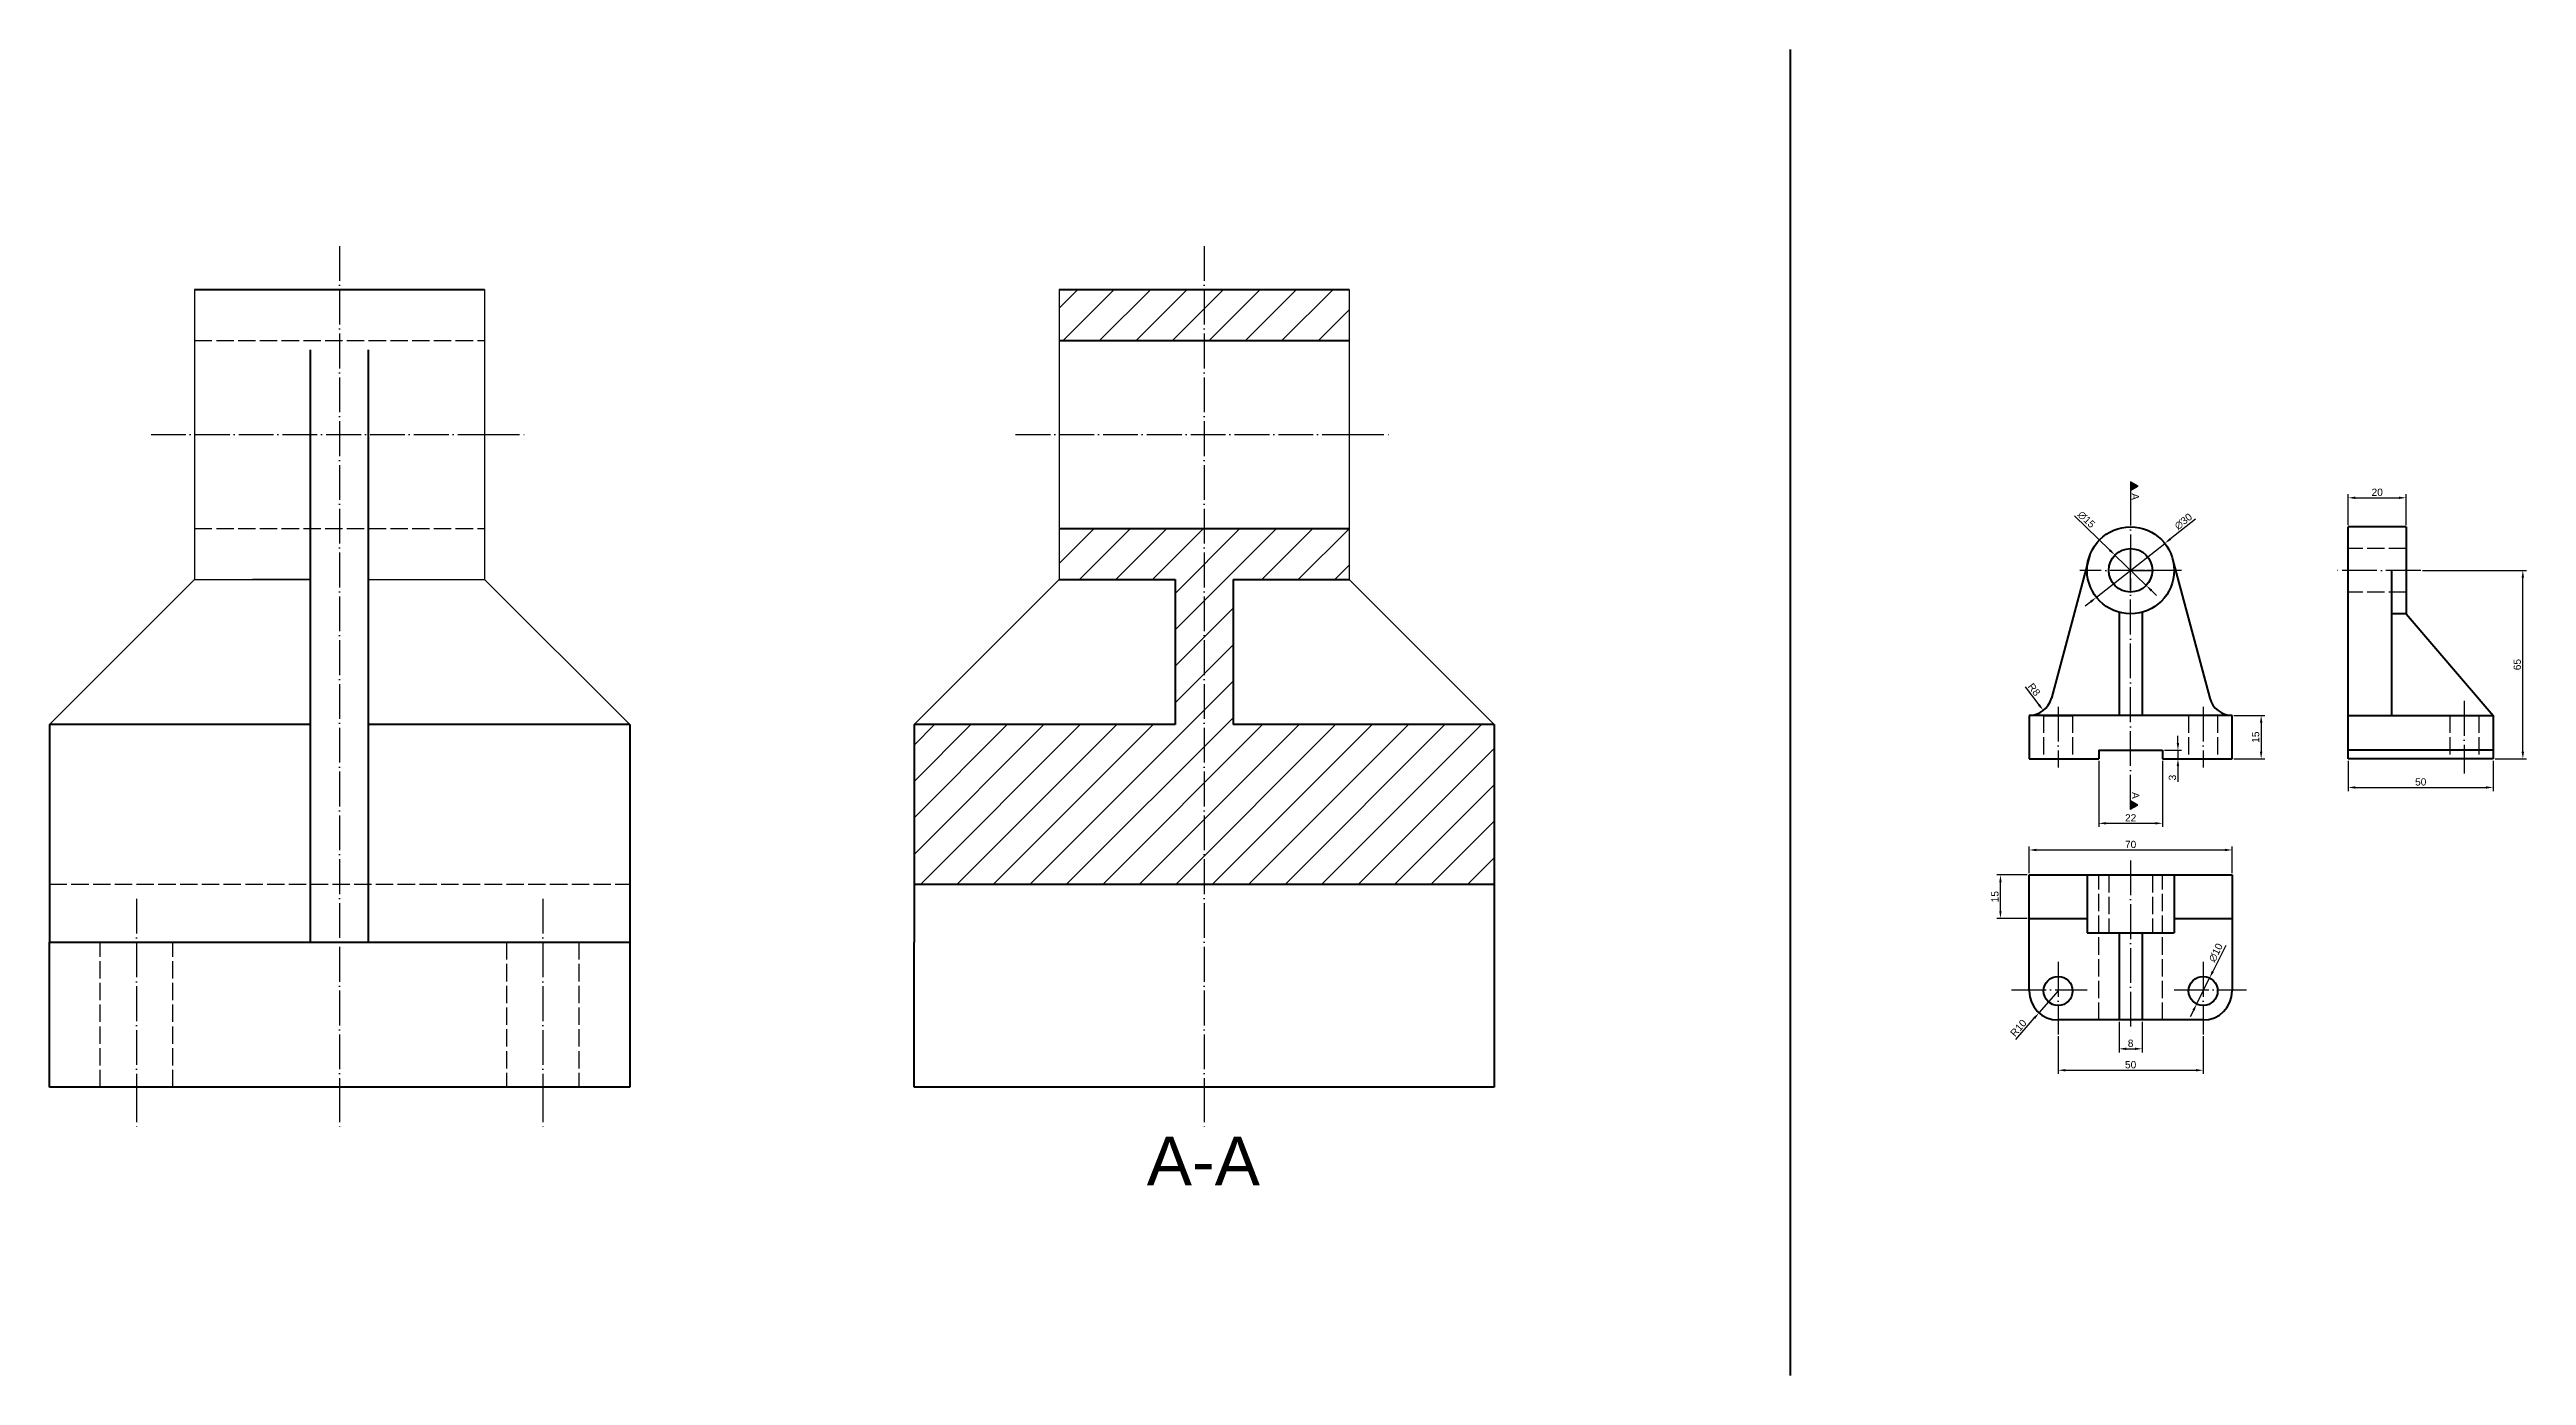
# Model space of a CAD drawing. Header units: millimetres. Extents: x 1201 to 5181, y 1355 to 2078.
# Drawn here: x 3413 to 4267, y 1621 to 2078 of the extents above; entities that cross this region are included whole.
import ezdxf

# ---------------------------------------------------------------- set-up
doc = ezdxf.new("R2010")
doc.units = ezdxf.units.MM
doc.header["$LTSCALE"] = 0.5
doc.linetypes.add('ACAD_ISO02W100', pattern=[15, 12, -3])
doc.linetypes.add('ACAD_ISO04W100', pattern=[30, 24, -3, 0, -3])
doc.layers.get('0').update_dxf_attribs({"plot": 0})
for name, color, linetype, lineweight in [('Cota', 140, 'Continuous', 25), ('Linha de Centro', 10, 'ACAD_ISO04W100', 25), ('Não Visível', 50, 'ACAD_ISO02W100', 25), ('Visível', 7, 'Continuous', 50)]:
    doc.layers.add(name, color=color, linetype=linetype, lineweight=lineweight)
doc.layers.add('Hachura', color=110, linetype='Continuous', plot=False)
doc.styles.get("Standard").update_dxf_attribs({"font": 'arial.ttf'})
doc.dimstyles.new('ISO-25', dxfattribs={"dimtxt": 2.5, "dimasz": 2.5, "dimexe": 1.25, "dimexo": 0.625, "dimtad": 1, "dimtxsty": 'Standard', "dimcen": 2.5, "dimadec": 0, "dimazin": 0, "dimtfac": 1, "dimtmove": 0, "dimatfit": 3, "dimfxl": 1, "dimarcsym": 0})

# ---------------------------------------------------------------- blocks, each defined once
blk = doc.blocks.new('*D49')
at = {"layer": 'Cota', "color": 0, "lineweight": -2, "transparency": 16777216}
for p, q in [((4205.6, 1832.5), (4205.6, 1822.03)), ((4255.6, 1832.5), (4255.6, 1822.03)), ((4208.1, 1823.28), (4253.1, 1823.28))]:
    blk.add_line(p, q, dxfattribs=at)
at = {"layer": 'Cota', "color": 0, "transparency": 16777216}
for points in [[(4208.1, 1823.7), (4208.1, 1822.86), (4205.6, 1823.28)], [(4253.1, 1823.7), (4253.1, 1822.86), (4255.6, 1823.28)]]:
    blk.add_solid(points, dxfattribs=at)
at = {"layer": 'Defpoints', "color": 0, "transparency": 16777216}
for p in [(4205.6, 1833.13), (4255.6, 1833.13), (4255.6, 1823.28)]:
    blk.add_point(p, dxfattribs=at)
at = {"layer": 'Cota', "color": 0, "transparency": 16777216, "insert": (4230.6, 1825.18), "char_height": 2.5, "attachment_point": 5}
blk.add_mtext('50', dxfattribs=at)
blk = doc.blocks.new('*D50')
at = {"layer": 'Cota', "color": 0, "lineweight": -2, "transparency": 16777216}
for p, q in [((4166.22, 1848.13), (4176.85, 1848.13)), ((4175.6, 1845.63), (4175.6, 1835.63)), ((4166.22, 1833.13), (4176.85, 1833.13))]:
    blk.add_line(p, q, dxfattribs=at)
at = {"layer": 'Cota', "color": 0, "transparency": 16777216}
for points in [[(4175.18, 1845.63), (4176.01, 1845.63), (4175.6, 1848.13)], [(4175.18, 1835.63), (4176.01, 1835.63), (4175.6, 1833.13)]]:
    blk.add_solid(points, dxfattribs=at)
at = {"layer": 'Defpoints', "color": 0, "transparency": 16777216}
for p in [(4165.6, 1848.13), (4165.6, 1833.13), (4175.6, 1833.13)]:
    blk.add_point(p, dxfattribs=at)
at = {"layer": 'Cota', "color": 0, "transparency": 16777216, "insert": (4173.69, 1840.63), "char_height": 2.5, "attachment_point": 5, "rotation": 90}
blk.add_mtext('15', dxfattribs=at)
blk = doc.blocks.new('*D51')
at = {"layer": 'Cota', "color": 0, "lineweight": -2, "transparency": 16777216}
for p, q in [((4119.6, 1832.5), (4119.6, 1809.67)), ((4141.6, 1832.5), (4141.6, 1809.67)), ((4122.1, 1810.92), (4139.1, 1810.92))]:
    blk.add_line(p, q, dxfattribs=at)
at = {"layer": 'Cota', "color": 0, "transparency": 16777216}
for points in [[(4122.1, 1811.34), (4122.1, 1810.51), (4119.6, 1810.92)], [(4139.1, 1811.34), (4139.1, 1810.51), (4141.6, 1810.92)]]:
    blk.add_solid(points, dxfattribs=at)
at = {"layer": 'Defpoints', "color": 0, "transparency": 16777216}
for p in [(4119.6, 1833.13), (4141.6, 1833.13), (4141.6, 1810.92)]:
    blk.add_point(p, dxfattribs=at)
at = {"layer": 'Cota', "color": 0, "transparency": 16777216, "insert": (4130.6, 1812.8), "char_height": 2.5, "attachment_point": 5}
blk.add_mtext('22', dxfattribs=at)
blk = doc.blocks.new('*D52')
at = {"layer": 'Cota', "color": 0, "lineweight": -2, "transparency": 16777216}
for p, q in [((4095.6, 1793.75), (4095.6, 1802.98)), ((4098.1, 1801.73), (4163.1, 1801.73)), ((4165.6, 1793.75), (4165.6, 1802.98))]:
    blk.add_line(p, q, dxfattribs=at)
at = {"layer": 'Cota', "color": 0, "transparency": 16777216}
for points in [[(4098.1, 1802.15), (4098.1, 1801.31), (4095.6, 1801.73)], [(4163.1, 1802.15), (4163.1, 1801.31), (4165.6, 1801.73)]]:
    blk.add_solid(points, dxfattribs=at)
at = {"layer": 'Defpoints', "color": 0, "transparency": 16777216}
for p in [(4165.6, 1801.73), (4095.6, 1793.13), (4165.6, 1793.13)]:
    blk.add_point(p, dxfattribs=at)
at = {"layer": 'Cota', "color": 0, "transparency": 16777216, "insert": (4130.6, 1803.63), "char_height": 2.5, "attachment_point": 5}
blk.add_mtext('70', dxfattribs=at)
blk = doc.blocks.new('*D53')
at = {"layer": 'Cota', "color": 0, "lineweight": -2, "transparency": 16777216}
for p, q in [((4142.22, 1836.13), (4148.16, 1836.13)), ((4146.91, 1838.63), (4146.91, 1841.13)), ((4146.91, 1836.13), (4146.91, 1833.13)), ((4142.22, 1833.13), (4148.16, 1833.13)), ((4146.91, 1830.63), (4146.91, 1825.24))]:
    blk.add_line(p, q, dxfattribs=at)
at = {"layer": 'Cota', "color": 0, "transparency": 16777216}
for points in [[(4146.49, 1838.63), (4147.33, 1838.63), (4146.91, 1836.13)], [(4146.49, 1830.63), (4147.33, 1830.63), (4146.91, 1833.13)]]:
    blk.add_solid(points, dxfattribs=at)
at = {"layer": 'Defpoints', "color": 0, "transparency": 16777216}
for p in [(4141.6, 1836.13), (4141.6, 1833.13), (4146.91, 1833.13)]:
    blk.add_point(p, dxfattribs=at)
at = {"layer": 'Cota', "color": 0, "transparency": 16777216, "insert": (4145.01, 1826.68), "char_height": 2.5, "attachment_point": 5, "rotation": 90}
blk.add_mtext('3', dxfattribs=at)
blk = doc.blocks.new('*D54')
at = {"layer": 'Cota', "color": 0, "lineweight": -2, "transparency": 16777216}
for p, q in [((4163.41, 1768.83), (4158.94, 1759.84)), ((4153.37, 1748.65), (4157.82, 1757.6)), ((4152.25, 1746.41), (4151.14, 1744.18))]:
    blk.add_line(p, q, dxfattribs=at)
at = {"layer": 'Cota', "color": 0, "transparency": 16777216}
for points in [[(4158.56, 1760.03), (4159.31, 1759.66), (4157.82, 1757.6)], [(4151.88, 1746.6), (4152.63, 1746.23), (4153.37, 1748.65)]]:
    blk.add_solid(points, dxfattribs=at)
at = {"layer": 'Defpoints', "color": 0, "transparency": 16777216}
for p in [(4157.82, 1757.6), (4153.37, 1748.65)]:
    blk.add_point(p, dxfattribs=at)
at = {"layer": 'Cota', "color": 0, "transparency": 16777216, "insert": (4159.97, 1766.34), "char_height": 2.5, "attachment_point": 5, "rotation": 63.54448}
blk.add_mtext('∅10', dxfattribs=at)
blk = doc.blocks.new('*D55')
at = {"layer": 'Cota', "color": 0, "lineweight": -2, "transparency": 16777216}
for p, q in [((4152.96, 1915.75), (4144.34, 1908.96)), ((4118.81, 1888.84), (4142.38, 1907.41)), ((4116.85, 1887.3), (4114.89, 1885.75))]:
    blk.add_line(p, q, dxfattribs=at)
at = {"layer": 'Cota', "color": 0, "transparency": 16777216}
for points in [[(4144.08, 1909.29), (4144.6, 1908.63), (4142.38, 1907.41)], [(4116.59, 1887.62), (4117.11, 1886.97), (4118.81, 1888.84)]]:
    blk.add_solid(points, dxfattribs=at)
at = {"layer": 'Defpoints', "color": 0, "transparency": 16777216}
for p in [(4142.38, 1907.41), (4118.81, 1888.84)]:
    blk.add_point(p, dxfattribs=at)
at = {"layer": 'Cota', "color": 0, "transparency": 16777216, "insert": (4148.78, 1914.97), "char_height": 2.5, "attachment_point": 5, "rotation": 38.23676}
blk.add_mtext('∅30', dxfattribs=at)
blk = doc.blocks.new('*D56')
at = {"layer": 'Cota', "color": 0, "lineweight": -2, "transparency": 16777216}
for p, q in [((4111.26, 1916.87), (4123.41, 1905.09)), ((4135.98, 1892.91), (4125.21, 1903.35)), ((4137.78, 1891.17), (4139.57, 1889.43))]:
    blk.add_line(p, q, dxfattribs=at)
at = {"layer": 'Cota', "color": 0, "transparency": 16777216}
for points in [[(4123.7, 1905.39), (4123.12, 1904.79), (4125.21, 1903.35)], [(4138.07, 1891.47), (4137.49, 1890.87), (4135.98, 1892.91)]]:
    blk.add_solid(points, dxfattribs=at)
at = {"layer": 'Defpoints', "color": 0, "transparency": 16777216}
for p in [(4125.21, 1903.35), (4135.98, 1892.91)]:
    blk.add_point(p, dxfattribs=at)
at = {"layer": 'Cota', "color": 0, "transparency": 16777216, "insert": (4115.35, 1915.65), "char_height": 2.5, "attachment_point": 5, "rotation": 315.89915}
blk.add_mtext('∅15', dxfattribs=at)
blk = doc.blocks.new('*D57')
at = {"layer": 'Cota', "color": 0, "lineweight": -2, "transparency": 16777216}
blk.add_line((4094.19, 1857.93), (4098.98, 1851.79), dxfattribs=at)
at = {"layer": 'Cota', "color": 0, "transparency": 16777216}
blk.add_solid([(4099.31, 1852.05), (4098.65, 1851.54), (4100.52, 1849.82)], dxfattribs=at)
at = {"layer": 'Defpoints', "color": 0, "transparency": 16777216}
for p in [(4095.6, 1856.13), (4100.52, 1849.82)]:
    blk.add_point(p, dxfattribs=at)
at = {"layer": 'Cota', "color": 0, "transparency": 16777216, "insert": (4097.31, 1857.02), "char_height": 2.5, "attachment_point": 5, "rotation": 307.97456}
blk.add_mtext('R8', dxfattribs=at)
blk = doc.blocks.new('*D58')
at = {"layer": 'Cota', "color": 0, "lineweight": -2, "transparency": 16777216}
for p, q in [((4094.97, 1793.13), (4084.47, 1793.13)), ((4085.72, 1780.63), (4085.72, 1790.63)), ((4094.97, 1778.13), (4084.47, 1778.13))]:
    blk.add_line(p, q, dxfattribs=at)
at = {"layer": 'Cota', "color": 0, "transparency": 16777216}
for points in [[(4085.31, 1790.63), (4086.14, 1790.63), (4085.72, 1793.13)], [(4085.31, 1780.63), (4086.14, 1780.63), (4085.72, 1778.13)]]:
    blk.add_solid(points, dxfattribs=at)
at = {"layer": 'Defpoints', "color": 0, "transparency": 16777216}
for p in [(4085.72, 1793.13), (4095.6, 1793.13), (4095.6, 1778.13)]:
    blk.add_point(p, dxfattribs=at)
at = {"layer": 'Cota', "color": 0, "transparency": 16777216, "insert": (4083.82, 1785.63), "char_height": 2.5, "attachment_point": 5, "rotation": 90}
blk.add_mtext('15', dxfattribs=at)
blk = doc.blocks.new('*D59')
at = {"layer": 'Cota', "color": 0, "lineweight": -2, "transparency": 16777216}
for p, q in [((4205.6, 1913.75), (4205.6, 1924.38)), ((4208.1, 1923.13), (4223.1, 1923.13)), ((4225.6, 1913.75), (4225.6, 1924.38))]:
    blk.add_line(p, q, dxfattribs=at)
at = {"layer": 'Cota', "color": 0, "transparency": 16777216}
for points in [[(4208.1, 1923.54), (4208.1, 1922.71), (4205.6, 1923.13)], [(4223.1, 1923.54), (4223.1, 1922.71), (4225.6, 1923.13)]]:
    blk.add_solid(points, dxfattribs=at)
at = {"layer": 'Defpoints', "color": 0, "transparency": 16777216}
for p in [(4225.6, 1923.13), (4205.6, 1913.13), (4225.6, 1913.13)]:
    blk.add_point(p, dxfattribs=at)
at = {"layer": 'Cota', "color": 0, "transparency": 16777216, "insert": (4215.6, 1925.03), "char_height": 2.5, "attachment_point": 5}
blk.add_mtext('20', dxfattribs=at)
blk = doc.blocks.new('*D60')
at = {"layer": 'Cota', "color": 0, "lineweight": -2, "transparency": 16777216}
for p, q in [((4105.6, 1753.13), (4099.01, 1745.6)), ((4090.97, 1736.4), (4097.37, 1743.72))]:
    blk.add_line(p, q, dxfattribs=at)
at = {"layer": 'Cota', "color": 0, "transparency": 16777216}
blk.add_solid([(4097.05, 1743.99), (4097.68, 1743.44), (4099.01, 1745.6)], dxfattribs=at)
at = {"layer": 'Defpoints', "color": 0, "transparency": 16777216}
for p in [(4105.6, 1753.13), (4099.01, 1745.6)]:
    blk.add_point(p, dxfattribs=at)
at = {"layer": 'Cota', "color": 0, "transparency": 16777216, "insert": (4091.92, 1740.37), "char_height": 2.5, "attachment_point": 5, "rotation": 48.84035}
blk.add_mtext('R10', dxfattribs=at)
blk = doc.blocks.new('*D61')
at = {"layer": 'Cota', "color": 0, "lineweight": -2, "transparency": 16777216}
for p, q in [((4126.6, 1742.5), (4126.6, 1731.94)), ((4134.6, 1742.5), (4134.6, 1731.94)), ((4129.1, 1733.19), (4132.1, 1733.19))]:
    blk.add_line(p, q, dxfattribs=at)
at = {"layer": 'Cota', "color": 0, "transparency": 16777216}
for points in [[(4129.1, 1733.61), (4129.1, 1732.77), (4126.6, 1733.19)], [(4132.1, 1733.61), (4132.1, 1732.77), (4134.6, 1733.19)]]:
    blk.add_solid(points, dxfattribs=at)
at = {"layer": 'Defpoints', "color": 0, "transparency": 16777216}
for p in [(4126.6, 1743.13), (4134.6, 1743.13), (4134.6, 1733.19)]:
    blk.add_point(p, dxfattribs=at)
at = {"layer": 'Cota', "color": 0, "transparency": 16777216, "insert": (4130.6, 1735.09), "char_height": 2.5, "attachment_point": 5}
blk.add_mtext('8', dxfattribs=at)
blk = doc.blocks.new('*D62')
at = {"layer": 'Cota', "color": 0, "lineweight": -2, "transparency": 16777216}
for p, q in [((4231.22, 1898.13), (4267.06, 1898.13)), ((4265.81, 1835.63), (4265.81, 1895.63)), ((4256.22, 1833.13), (4267.06, 1833.13))]:
    blk.add_line(p, q, dxfattribs=at)
at = {"layer": 'Cota', "color": 0, "transparency": 16777216}
for points in [[(4265.39, 1895.63), (4266.22, 1895.63), (4265.81, 1898.13)], [(4265.39, 1835.63), (4266.22, 1835.63), (4265.81, 1833.13)]]:
    blk.add_solid(points, dxfattribs=at)
at = {"layer": 'Defpoints', "color": 0, "transparency": 16777216}
for p in [(4230.6, 1898.13), (4265.81, 1898.13), (4255.6, 1833.13)]:
    blk.add_point(p, dxfattribs=at)
at = {"layer": 'Cota', "color": 0, "transparency": 16777216, "insert": (4263.9, 1865.63), "char_height": 2.5, "attachment_point": 5, "rotation": 90}
blk.add_mtext('65', dxfattribs=at)
blk = doc.blocks.new('*D63')
at = {"layer": 'Cota', "color": 0, "lineweight": -2, "transparency": 16777216}
for p, q in [((4105.6, 1737.51), (4105.6, 1724.54)), ((4155.6, 1737.51), (4155.6, 1724.54)), ((4108.1, 1725.79), (4153.1, 1725.79))]:
    blk.add_line(p, q, dxfattribs=at)
at = {"layer": 'Cota', "color": 0, "transparency": 16777216}
for points in [[(4108.1, 1726.21), (4108.1, 1725.38), (4105.6, 1725.79)], [(4153.1, 1726.21), (4153.1, 1725.38), (4155.6, 1725.79)]]:
    blk.add_solid(points, dxfattribs=at)
at = {"layer": 'Defpoints', "color": 0, "transparency": 16777216}
for p in [(4105.6, 1738.13), (4155.6, 1738.13), (4155.6, 1725.79)]:
    blk.add_point(p, dxfattribs=at)
at = {"layer": 'Cota', "color": 0, "transparency": 16777216, "insert": (4130.6, 1727.69), "char_height": 2.5, "attachment_point": 5}
blk.add_mtext('50', dxfattribs=at)

msp = doc.modelspace()

# ---------------------------------------------------------------- hatches: boundary and pattern name
h = msp.add_hatch(color=256)
h.dxf.hatch_style = 1
h.paths.add_polyline_path([(4130.595, 1925.628), (4133.193, 1927.128), (4130.595, 1928.628)])
h = msp.add_hatch(color=256)
h.dxf.hatch_style = 1
h.paths.add_polyline_path([(4130.595, 1815.77), (4133.103, 1817.218), (4130.595, 1818.666)])
at = {"layer": 'Hachura'}
h = msp.add_hatch(dxfattribs=at)
h.set_pattern_fill('ANSI31', color=3, scale=2.8)
h.paths.add_polyline_path([(3811.195, 1994.934), (3761.195, 1994.934), (3761.195, 1977.322), (3811.195, 1977.322)])
h.paths.add_polyline_path([(3861.195, 1994.934), (3811.195, 1994.934), (3811.195, 1977.322), (3861.195, 1977.322)])
h.paths.add_polyline_path([(3811.195, 1912.545), (3761.195, 1912.545), (3761.195, 1894.934), (3801.195, 1894.934), (3801.195, 1844.934), (3711.195, 1844.934), (3711.195, 1789.934), (3811.195, 1789.934)])
h.paths.add_polyline_path([(3861.195, 1912.545), (3811.195, 1912.545), (3811.195, 1789.934), (3911.195, 1789.934), (3911.195, 1844.934), (3821.195, 1844.934), (3821.195, 1894.934), (3861.195, 1894.934)])

# ---------------------------------------------------------------- linework, layer by layer
for p, q in [((3463.183, 1994.934), (3463.183, 1894.934)), ((3563.183, 1994.934), (3563.183, 1894.934)), ((3761.195, 1994.934), (3761.195, 1894.934)), ((3861.195, 1994.934), (3861.195, 1894.934)), ((4130.595, 1928.628), (4130.595, 1925.628)), ((4133.193, 1927.128), (4130.595, 1928.628)), ((4130.595, 1925.628), (4133.193, 1927.128)), ((3413.183, 1844.934), (3463.183, 1894.934)), ((3463.183, 1894.934), (3503.183, 1894.934)), ((3503.183, 1894.934), (3483.183, 1894.934)), ((3523.183, 1894.934), (3563.183, 1894.934)), ((3523.183, 1894.934), (3543.183, 1894.934)), ((3563.183, 1894.934), (3613.183, 1844.934)), ((3711.195, 1844.934), (3761.195, 1894.934)), ((3861.195, 1894.934), (3911.195, 1844.934)), ((4130.595, 1818.666), (4130.595, 1815.77)), ((4133.103, 1817.218), (4130.595, 1818.666)), ((4130.595, 1815.77), (4133.103, 1817.218))]:
    msp.add_line(p, q)
at = {"layer": 'Linha de Centro'}
for p, q in [((3513.183, 2009.934), (3513.183, 1719.934)), ((3811.195, 2009.934), (3811.195, 1719.934)), ((3448.183, 1944.934), (3563.183, 1944.934)), ((3563.183, 1944.934), (3578.183, 1944.934)), ((3746.195, 1944.934), (3861.195, 1944.934)), ((3861.195, 1944.934), (3876.195, 1944.934)), ((4130.595, 1925.628), (4130.595, 1890.628)), ((4130.595, 1898.128), (4130.595, 1905.628)), ((4135.595, 1898.128), (4113.095, 1898.128)), ((4148.095, 1898.128), (4125.595, 1898.128)), ((4130.595, 1815.628), (4130.595, 1898.128)), ((4130.595, 1898.128), (4138.095, 1898.128)), ((4230.595, 1898.128), (4200.595, 1898.128)), ((4245.595, 1853.128), (4245.595, 1828.128)), ((4105.595, 1851.128), (4105.595, 1830.128)), ((4155.595, 1851.128), (4155.595, 1830.128)), ((4130.595, 1798.128), (4130.595, 1738.128)), ((3443.183, 1784.934), (3443.183, 1719.934)), ((3583.183, 1784.934), (3583.183, 1719.934)), ((4105.595, 1763.128), (4105.595, 1738.133)), ((4155.595, 1763.128), (4155.595, 1738.128)), ((4089.515, 1753.477), (4115.583, 1753.477)), ((4145.608, 1753.477), (4170.595, 1753.477)), ((3443.183, 1719.934), (3443.183, 1704.934)), ((3513.183, 1719.934), (3513.183, 1704.934)), ((3583.183, 1719.934), (3583.183, 1704.934)), ((3811.195, 1719.934), (3811.195, 1704.934))]:
    msp.add_line(p, q, dxfattribs=at)
at = {"layer": 'Não Visível'}
for p, q in [((3463.183, 1977.322), (3563.183, 1977.322)), ((3463.183, 1912.545), (3563.183, 1912.545)), ((4225.595, 1905.628), (4205.595, 1905.628)), ((4225.595, 1890.628), (4205.595, 1890.628)), ((4100.595, 1848.128), (4100.595, 1833.128)), ((4110.595, 1848.128), (4110.595, 1833.128)), ((4150.595, 1848.128), (4150.595, 1833.128)), ((4160.595, 1848.128), (4160.595, 1833.128)), ((4240.595, 1848.128), (4240.595, 1833.128)), ((4250.595, 1848.128), (4250.595, 1833.128)), ((3413.183, 1789.934), (3613.183, 1789.934)), ((4119.595, 1743.128), (4119.595, 1793.128)), ((4123.095, 1793.128), (4123.095, 1773.128)), ((4138.095, 1793.128), (4138.095, 1773.128)), ((4141.595, 1743.128), (4141.595, 1793.128)), ((3430.683, 1719.934), (3430.683, 1769.934)), ((3455.683, 1719.934), (3455.683, 1769.934)), ((3570.683, 1769.934), (3570.683, 1719.934)), ((3595.683, 1769.934), (3595.683, 1719.934))]:
    msp.add_line(p, q, dxfattribs=at)
at = {"layer": 'Visível'}
for p, q in [((4013.263, 2077.659), (4013.263, 1620.587)), ((3463.183, 1994.934), (3563.183, 1994.934)), ((3761.195, 1994.934), (3861.195, 1994.934)), ((3503.183, 1769.934), (3503.183, 1974.134)), ((3523.183, 1769.934), (3523.183, 1974.134)), ((3761.195, 1977.322), (3861.195, 1977.322)), ((4225.595, 1913.128), (4205.595, 1913.128)), ((4205.595, 1848.128), (4205.595, 1913.128)), ((4225.595, 1913.128), (4225.595, 1883.128)), ((3761.195, 1912.545), (3861.195, 1912.545)), ((4116.57, 1903.446), (4103.322, 1854.055)), ((4145.089, 1901.992), (4157.865, 1854.067)), ((4220.595, 1848.128), (4220.595, 1898.128)), ((4220.595, 1848.128), (4220.595, 1898.128)), ((3761.195, 1894.934), (3801.195, 1894.934)), ((3801.195, 1894.934), (3801.195, 1844.934)), ((3821.195, 1894.934), (3821.195, 1844.934)), ((3821.195, 1894.934), (3861.195, 1894.934)), ((4126.595, 1883.671), (4126.595, 1848.128)), ((4134.595, 1883.671), (4134.595, 1848.128)), ((4225.595, 1883.128), (4220.595, 1883.128)), ((4225.595, 1883.128), (4255.595, 1848.128)), ((3413.183, 1844.934), (3413.183, 1769.934)), ((3503.183, 1844.934), (3413.183, 1844.934)), ((3613.183, 1844.934), (3523.183, 1844.934)), ((3613.183, 1844.934), (3613.183, 1769.934)), ((3801.195, 1844.934), (3711.195, 1844.934)), ((3711.195, 1844.934), (3711.195, 1769.934)), ((3911.195, 1844.934), (3821.195, 1844.934)), ((3911.195, 1844.934), (3911.195, 1769.934)), ((4165.595, 1848.128), (4095.595, 1848.128)), ((4095.595, 1848.128), (4095.595, 1833.128)), ((4100.595, 1848.128), (4110.595, 1848.128)), ((4165.595, 1833.128), (4165.595, 1848.128)), ((4205.595, 1833.128), (4205.595, 1848.128)), ((4205.595, 1848.128), (4255.595, 1848.128)), ((4255.595, 1848.128), (4255.595, 1833.128)), ((4119.595, 1836.128), (4141.595, 1836.128)), ((4119.595, 1836.128), (4119.595, 1833.128)), ((4141.595, 1836.128), (4141.595, 1833.128)), ((4255.595, 1836.128), (4205.595, 1836.128)), ((4095.595, 1833.128), (4119.595, 1833.128)), ((4141.595, 1833.128), (4165.595, 1833.128)), ((4255.595, 1833.128), (4205.595, 1833.128)), ((3711.195, 1789.934), (3911.195, 1789.934)), ((4095.595, 1793.128), (4165.595, 1793.128)), ((4095.595, 1753.128), (4095.595, 1793.128)), ((4115.595, 1793.128), (4115.595, 1773.128)), ((4145.595, 1793.128), (4145.595, 1773.128)), ((4165.595, 1793.128), (4165.595, 1753.128)), ((4095.595, 1778.128), (4115.595, 1778.128)), ((4145.595, 1778.128), (4165.595, 1778.128)), ((3413.183, 1719.934), (3413.183, 1769.934)), ((3413.183, 1769.934), (3613.183, 1769.934)), ((3430.683, 1769.934), (3455.683, 1769.934)), ((3613.183, 1769.934), (3613.183, 1719.934)), ((3711.195, 1719.934), (3711.195, 1769.934)), ((3911.195, 1769.934), (3911.195, 1719.934)), ((4115.595, 1773.128), (4145.595, 1773.128)), ((4126.595, 1773.128), (4126.595, 1743.128)), ((4134.595, 1773.128), (4134.595, 1743.128)), ((4155.595, 1743.128), (4105.595, 1743.128)), ((3613.183, 1719.934), (3413.183, 1719.934)), ((3911.195, 1719.934), (3711.195, 1719.934))]:
    msp.add_line(p, q, dxfattribs=at)
for centre, radius in [((4130.595, 1898.128), 15), ((4130.595, 1898.128), 7.5), ((4105.595, 1753.128), 5), ((4155.595, 1753.128), 5)]:
    msp.add_circle(centre, radius, dxfattribs=at)
for centre, radius, start, end in [((4095.595, 1856.128), 8, 270, 344.985588), ((4165.595, 1856.128), 8, 194.927249, 270), ((4105.595, 1753.128), 10, 180, 270), ((4155.595, 1753.128), 10, 270, 0)]:
    msp.add_arc(centre, radius, start, end, dxfattribs=at)

# ---------------------------------------------------------------- texts
at = {"attachment_point": 1, "rotation": 270}
for width, gutter_width, insert, char_height in [(3.92769, 12.581, (4133.449, 1924.71), 2.516), (3.79058, 12.142, (4133.548, 1821.659), 2.428)]:
    msp.add_mtext_dynamic_manual_height_columns('A', width=width, gutter_width=gutter_width, heights=[0], dxfattribs=dict(at, insert=insert, char_height=char_height))
at = {"insert": (3791.402, 1702.862), "char_height": 16.7749, "attachment_point": 1}
msp.add_mtext_dynamic_manual_height_columns('A-A', width=26.1846, gutter_width=83.874, heights=[0], dxfattribs=at)

# ---------------------------------------------------------------- dimensions: what is measured, and where the dimension line sits
at = {"layer": 'Cota'}
for base, p1, p2, picture, middle in [((4225.595, 1923.128), (4205.595, 1913.128), (4225.595, 1913.128), '*D59', (4215.595, 1925.029)), ((4255.595, 1823.281), (4205.595, 1833.128), (4255.595, 1833.128), '*D49', (4230.595, 1825.182)), ((4165.595, 1801.729), (4095.595, 1793.128), (4165.595, 1793.128), '*D52', (4130.595, 1803.63)), ((4134.595, 1733.189), (4126.595, 1743.128), (4134.595, 1743.128), '*D61', (4130.595, 1735.09)), ((4155.595, 1725.793), (4105.595, 1738.133), (4155.595, 1738.133), '*D63', (4130.595, 1727.694))]:
    dim = msp.add_linear_dim(base=base, p1=p1, p2=p2, dimstyle='ISO-25', dxfattribs=at)
    dim.commit()
    dim.dimension.update_dxf_attribs({"geometry": picture, "text_midpoint": middle})
for p1, p2, picture, middle in [((4135.981, 1892.908), (4125.209, 1903.347), '*D56', (4113.975, 1914.235)), ((4118.813, 1888.844), (4142.377, 1907.412), '*D55', (4149.998, 1913.417))]:
    dim = msp.add_diameter_dim_2p(p1=p1, p2=p2, dimstyle='ISO-25', dxfattribs=at)
    dim.commit()
    dim.dimension.update_dxf_attribs({"geometry": picture, "text_midpoint": middle, "dimtype": 163})
for base, p1, p2, picture, middle in [((4265.806, 1898.128), (4255.595, 1833.128), (4230.595, 1898.128), '*D62', (4263.905, 1865.628)), ((4175.595, 1833.128), (4165.595, 1848.128), (4165.595, 1833.128), '*D50', (4173.694, 1840.628)), ((4085.724, 1793.128), (4095.595, 1778.128), (4095.595, 1793.128), '*D58', (4083.822, 1785.628))]:
    dim = msp.add_linear_dim(base=base, p1=p1, p2=p2, angle=90, dimstyle='ISO-25', dxfattribs=at)
    dim.commit()
    dim.dimension.update_dxf_attribs({"geometry": picture, "text_midpoint": middle})
dim = msp.add_radius_dim(center=(4095.595, 1856.128), mpoint=(4100.518, 1849.822), dimstyle='ISO-25', dxfattribs=at)
dim.commit()
dim.dimension.update_dxf_attribs({"geometry": '*D57', "text_midpoint": (4095.815, 1855.847), "dimtype": 164})
dim = msp.add_linear_dim(base=(4146.91, 1833.128), p1=(4141.595, 1836.128), p2=(4141.595, 1833.128), angle=90, dimstyle='ISO-25', dxfattribs=at)
dim.commit()
dim.dimension.update_dxf_attribs({"geometry": '*D53', "text_midpoint": (4146.91, 1826.684), "dimtype": 160})
dim = msp.add_linear_dim(base=(4141.595, 1810.924), p1=(4119.595, 1833.128), p2=(4141.595, 1833.128), dimstyle='ISO-25', dxfattribs=at)
dim.commit()
dim.dimension.update_dxf_attribs({"geometry": '*D51', "text_midpoint": (4130.595, 1810.924), "dimtype": 160})
dim = msp.add_diameter_dim_2p(p1=(4153.368, 1748.651), p2=(4157.823, 1757.604), dimstyle='ISO-25', dxfattribs=at)
dim.commit()
dim.dimension.update_dxf_attribs({"geometry": '*D54', "text_midpoint": (4159.966, 1766.335)})
dim = msp.add_radius_dim(center=(4105.595, 1753.128), mpoint=(4099.014, 1745.599), dimstyle='ISO-25', dxfattribs=at)
dim.commit()
dim.dimension.update_dxf_attribs({"geometry": '*D60', "text_midpoint": (4091.917, 1740.37)})

doc.saveas('drawing.dxf')
